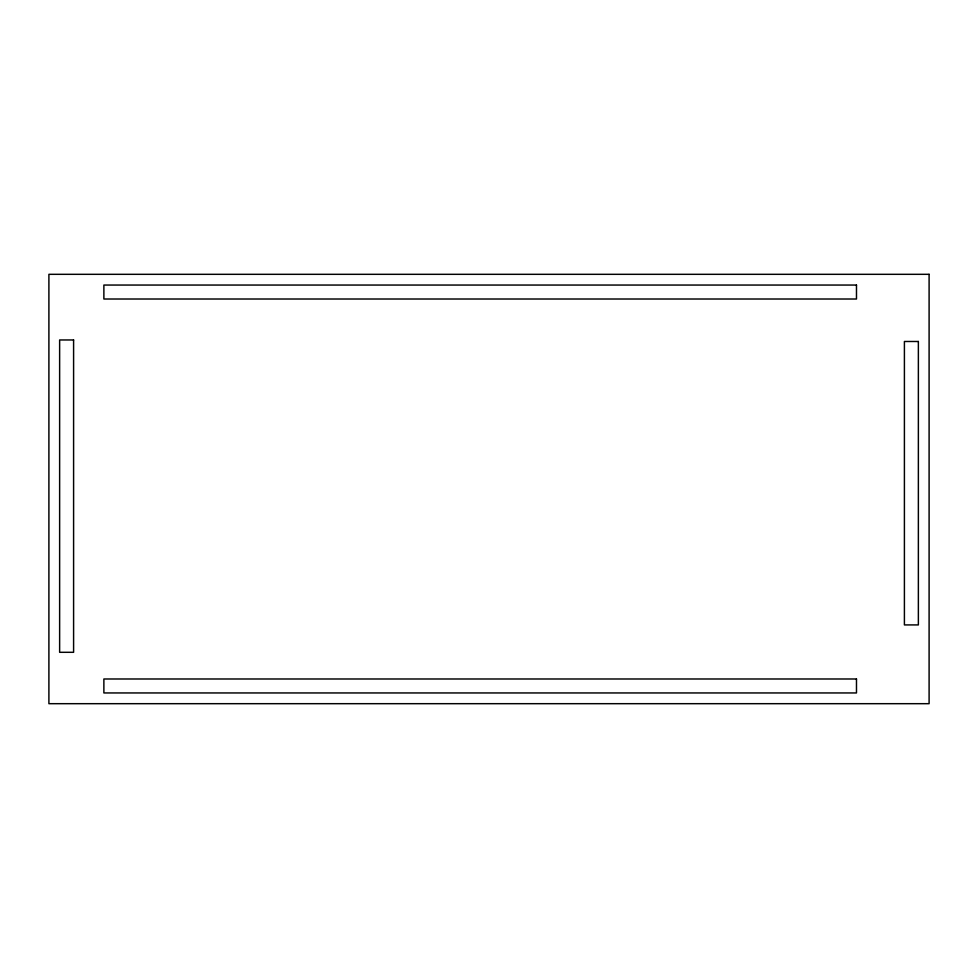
<?xml version="1.0" encoding="UTF-8"?>
<svg xmlns="http://www.w3.org/2000/svg" width="978" height="978" viewBox="0 0 978 978"><rect width="100%" height="100%" fill="white"/><g stroke="black" fill="none" stroke-linecap="round" stroke-linejoin="round"><path stroke-width="1.47" d="M929.1 274.317L48.9 274.317L48.9 703.683L929.1 703.683L929.1 274.317M856.483 285.05L103.876 285.05L103.876 299.011L856.483 299.011L856.483 285.05M73.594 339.965L59.634 339.965L59.634 652.302L73.594 652.302L73.594 339.965M918.366 341.481L904.405 341.481L904.405 624.918L918.366 624.918L918.366 341.481M856.483 678.989L103.876 678.989L103.876 692.95L856.483 692.95L856.483 678.989"/></g></svg>
